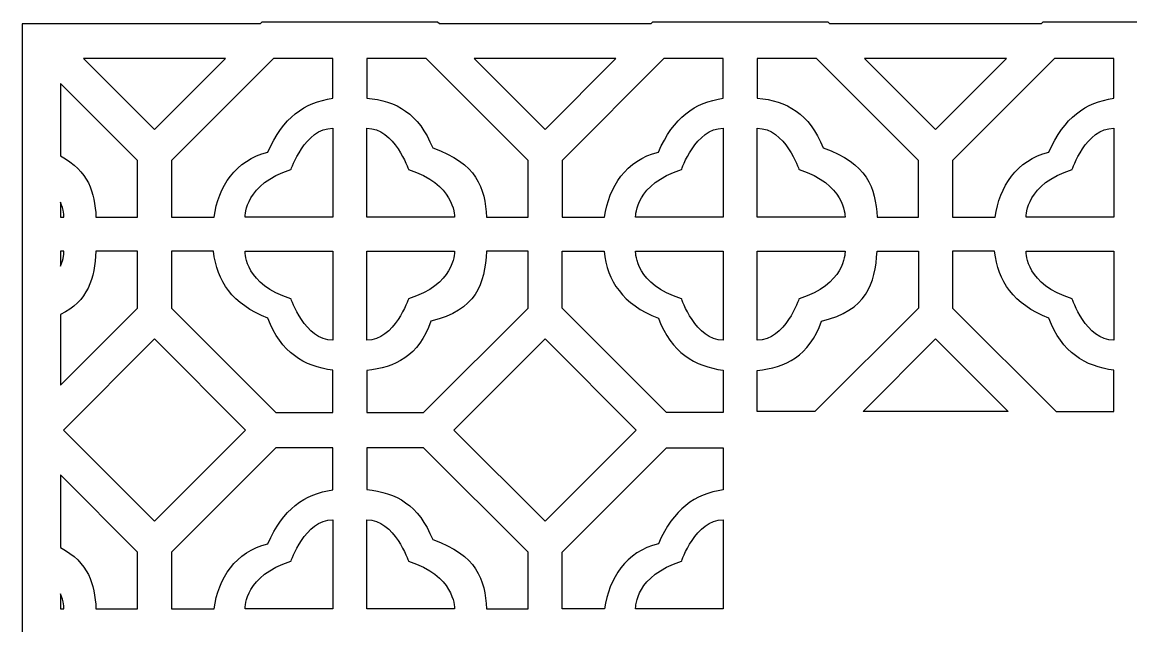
# Model space of a CAD drawing. Header units: centimetres. Extents: x 3.7 to 13.9, y -9 to -4.
# Drawn here: x 3.681 to 8.24, y -6.516 to -4.033 of the extents above; entities that cross this region are included whole.
import ezdxf

# ---------------------------------------------------------------- set-up
doc = ezdxf.new("R2010")
doc.units = ezdxf.units.CM
doc.header["$MEASUREMENT"] = 0
doc.layers.add('layer 1', color=7, linetype='Continuous')

msp = doc.modelspace()

# ---------------------------------------------------------------- linework, layer by layer
at = {"layer": 'layer 1', "color": 250}
for points, knots in [([(13.92943, -4.03974), (13.92943, -4.03974), (13.92943, -4.54384), (13.92943, -4.54384), (13.92943, -4.54384), (13.92943, -4.54384), (13.92943, -4.54384), (13.92943, -4.54384), (13.92943, -4.54384), (13.92943, -4.54384), (13.92943, -4.83543), (13.92943, -4.83543), (13.92943, -4.83543), (13.92943, -4.83543), (13.92943, -4.97502), (13.92943, -4.97502), (13.92943, -4.97502), (13.92943, -4.97502), (13.92943, -5.26662), (13.92943, -5.26662), (13.92943, -5.26662), (13.92943, -5.26662), (13.92943, -5.26662), (13.92943, -5.26662), (13.92943, -5.26662), (13.92943, -5.26662), (13.92943, -6.15508), (13.92943, -6.15508), (13.92943, -6.15508), (13.92943, -6.15508), (13.92943, -6.15508), (13.92943, -6.15508), (13.92943, -6.15508), (13.92943, -6.15508), (13.92943, -6.44668), (13.92943, -6.44668), (13.92943, -6.44668), (13.92943, -6.44668), (13.92943, -6.58627), (13.92943, -6.58627), (13.92943, -6.58627), (13.92943, -6.58627), (13.92943, -6.87786), (13.92943, -6.87786), (13.92943, -6.87786), (13.92943, -6.87786), (13.92943, -6.87786), (13.92943, -6.87786), (13.92943, -6.87786), (13.92943, -6.87786), (13.92943, -7.76633), (13.92943, -7.76633), (13.92943, -7.76633), (13.92943, -7.76633), (13.92943, -7.76633), (13.92943, -7.76633), (13.92943, -7.76633), (13.92943, -7.76633), (13.92943, -8.05792), (13.92943, -8.05792), (13.92943, -8.05792), (13.92943, -8.05792), (13.92943, -8.19751), (13.92943, -8.19751), (13.92943, -8.19751), (13.92943, -8.19751), (13.92943, -8.48911), (13.92943, -8.48911), (13.92943, -8.48911), (13.92943, -8.48911), (13.92943, -8.48911), (13.92943, -8.48911), (13.92943, -8.48911), (13.92943, -8.48911), (13.92943, -8.9932), (13.92943, -8.9932), (13.92943, -8.9932), (13.92943, -8.9932), (13.42533, -8.9932), (13.42533, -8.9932), (13.42533, -8.9932), (13.42533, -8.9932), (13.41835, -9.00019), (13.41835, -9.00019), (13.41835, -9.00019), (13.41835, -9.00019), (13.12675, -9.00019), (13.12675, -9.00019), (13.12675, -9.00019), (13.12675, -9.00019), (12.98716, -9.00019), (12.98716, -9.00019), (12.98716, -9.00019), (12.98716, -9.00019), (12.69557, -9.00019), (12.69557, -9.00019), (12.69557, -9.00019), (12.69557, -9.00019), (12.68858, -8.9932), (12.68858, -8.9932), (12.68858, -8.9932), (12.68858, -8.9932), (11.81952, -8.9932), (11.81952, -8.9932), (11.81952, -8.9932), (11.81952, -8.9932), (11.81254, -9.00019), (11.81254, -9.00019), (11.81254, -9.00019), (11.81254, -9.00019), (11.52094, -9.00019), (11.52094, -9.00019), (11.52094, -9.00019), (11.52094, -9.00019), (11.38135, -9.00019), (11.38135, -9.00019), (11.38135, -9.00019), (11.38135, -9.00019), (11.08976, -9.00019), (11.08976, -9.00019), (11.08976, -9.00019), (11.08976, -9.00019), (11.08277, -8.9932), (11.08277, -8.9932), (11.08277, -8.9932), (11.08277, -8.9932), (10.21372, -8.9932), (10.21372, -8.9932), (10.21372, -8.9932), (10.21372, -8.9932), (10.20673, -9.00019), (10.20673, -9.00019), (10.20673, -9.00019), (10.20673, -9.00019), (9.91513, -9.00019), (9.91513, -9.00019), (9.91513, -9.00019), (9.91513, -9.00019), (9.77554, -9.00019), (9.77554, -9.00019), (9.77554, -9.00019), (9.77554, -9.00019), (9.48395, -9.00019), (9.48395, -9.00019), (9.48395, -9.00019), (9.48395, -9.00019), (9.47696, -8.9932), (9.47696, -8.9932), (9.47696, -8.9932), (9.47696, -8.9932), (8.60791, -8.9932), (8.60791, -8.9932), (8.60791, -8.9932), (8.60791, -8.9932), (8.60092, -9.00019), (8.60092, -9.00019), (8.60092, -9.00019), (8.60092, -9.00019), (8.30933, -9.00019), (8.30933, -9.00019), (8.30933, -9.00019), (8.30933, -9.00019), (8.16973, -9.00019), (8.16973, -9.00019), (8.16973, -9.00019), (8.16973, -9.00019), (7.87814, -9.00019), (7.87814, -9.00019), (7.87814, -9.00019), (7.87814, -9.00019), (7.87115, -8.9932), (7.87115, -8.9932), (7.87115, -8.9932), (7.87115, -8.9932), (7.0021, -8.9932), (7.0021, -8.9932), (7.0021, -8.9932), (7.0021, -8.9932), (6.99511, -9.00019), (6.99511, -9.00019), (6.99511, -9.00019), (6.99511, -9.00019), (6.70352, -9.00019), (6.70352, -9.00019), (6.70352, -9.00019), (6.70352, -9.00019), (6.56392, -9.00019), (6.56392, -9.00019), (6.56392, -9.00019), (6.56392, -9.00019), (6.27233, -9.00019), (6.27233, -9.00019), (6.27233, -9.00019), (6.27233, -9.00019), (6.26534, -8.9932), (6.26534, -8.9932), (6.26534, -8.9932), (6.26534, -8.9932), (5.39629, -8.9932), (5.39629, -8.9932), (5.39629, -8.9932), (5.39629, -8.9932), (5.3893, -9.00019), (5.3893, -9.00019), (5.3893, -9.00019), (5.3893, -9.00019), (5.09771, -9.00019), (5.09771, -9.00019), (5.09771, -9.00019), (5.09771, -9.00019), (4.95812, -9.00019), (4.95812, -9.00019), (4.95812, -9.00019), (4.95812, -9.00019), (4.66652, -9.00019), (4.66652, -9.00019), (4.66652, -9.00019), (4.66652, -9.00019), (4.65953, -8.9932), (4.65953, -8.9932), (4.65953, -8.9932), (4.65953, -8.9932), (3.68089, -8.9932), (3.68089, -8.9932), (3.68089, -8.9932), (3.68089, -8.9932), (3.68089, -4.03974), (3.68089, -4.03974), (3.68089, -4.03974), (3.68089, -4.03974), (4.65953, -4.03974), (4.65953, -4.03974), (4.65953, -4.03974), (4.65953, -4.03974), (4.66652, -4.03276), (4.66652, -4.03276), (4.66652, -4.03276), (4.66652, -4.03276), (4.95812, -4.03276), (4.95812, -4.03276), (4.95812, -4.03276), (4.95812, -4.03276), (5.09771, -4.03276), (5.09771, -4.03276), (5.09771, -4.03276), (5.09771, -4.03276), (5.3893, -4.03276), (5.3893, -4.03276), (5.3893, -4.03276), (5.3893, -4.03276), (5.39629, -4.03974), (5.39629, -4.03974), (5.39629, -4.03974), (5.39629, -4.03974), (6.26534, -4.03974), (6.26534, -4.03974), (6.26534, -4.03974), (6.26534, -4.03974), (6.27233, -4.03276), (6.27233, -4.03276), (6.27233, -4.03276), (6.27233, -4.03276), (6.56392, -4.03276), (6.56392, -4.03276), (6.56392, -4.03276), (6.56392, -4.03276), (6.70352, -4.03276), (6.70352, -4.03276), (6.70352, -4.03276), (6.70352, -4.03276), (6.99511, -4.03276), (6.99511, -4.03276), (6.99511, -4.03276), (6.99511, -4.03276), (7.0021, -4.03974), (7.0021, -4.03974), (7.0021, -4.03974), (7.0021, -4.03974), (7.87115, -4.03974), (7.87115, -4.03974), (7.87115, -4.03974), (7.87115, -4.03974), (7.87814, -4.03276), (7.87814, -4.03276), (7.87814, -4.03276), (7.87814, -4.03276), (8.16973, -4.03276), (8.16973, -4.03276), (8.16973, -4.03276), (8.16973, -4.03276), (8.30933, -4.03276), (8.30933, -4.03276), (8.30933, -4.03276), (8.30933, -4.03276), (8.60092, -4.03276), (8.60092, -4.03276), (8.60092, -4.03276), (8.60092, -4.03276), (8.60791, -4.03974), (8.60791, -4.03974), (8.60791, -4.03974), (8.60791, -4.03974), (9.47696, -4.03974), (9.47696, -4.03974), (9.47696, -4.03974), (9.47696, -4.03974), (9.48395, -4.03276), (9.48395, -4.03276), (9.48395, -4.03276), (9.48395, -4.03276), (9.77554, -4.03276), (9.77554, -4.03276), (9.77554, -4.03276), (9.77554, -4.03276), (9.91513, -4.03276), (9.91513, -4.03276), (9.91513, -4.03276), (9.91513, -4.03276), (10.20673, -4.03276), (10.20673, -4.03276), (10.20673, -4.03276), (10.20673, -4.03276), (10.21372, -4.03974), (10.21372, -4.03974), (10.21372, -4.03974), (10.21372, -4.03974), (11.08277, -4.03974), (11.08277, -4.03974), (11.08277, -4.03974), (11.08277, -4.03974), (11.08976, -4.03276), (11.08976, -4.03276), (11.08976, -4.03276), (11.08976, -4.03276), (11.38135, -4.03276), (11.38135, -4.03276), (11.38135, -4.03276), (11.38135, -4.03276), (11.52094, -4.03276), (11.52094, -4.03276), (11.52094, -4.03276), (11.52094, -4.03276), (11.81254, -4.03276), (11.81254, -4.03276), (11.81254, -4.03276), (11.81254, -4.03276), (11.81952, -4.03974), (11.81952, -4.03974), (11.81952, -4.03974), (11.81952, -4.03974), (12.68858, -4.03974), (12.68858, -4.03974), (12.68858, -4.03974), (12.68858, -4.03974), (12.69557, -4.03276), (12.69557, -4.03276), (12.69557, -4.03276), (12.69557, -4.03276), (12.98716, -4.03276), (12.98716, -4.03276), (12.98716, -4.03276), (12.98716, -4.03276), (13.12675, -4.03276), (13.12675, -4.03276), (13.12675, -4.03276), (13.12675, -4.03276), (13.41835, -4.03276), (13.41835, -4.03276), (13.41835, -4.03276), (13.41835, -4.03276), (13.42533, -4.03974), (13.42533, -4.03974), (13.42533, -4.03974), (13.42533, -4.03974), (13.92943, -4.03974), (13.92943, -4.03974)], [0, 0, 0, 0, 0.0105263, 0.0105263, 0.0105263, 0.0105263, 0.0210526, 0.0210526, 0.0210526, 0.0210526, 0.0315789, 0.0315789, 0.0315789, 0.0315789, 0.0421053, 0.0421053, 0.0421053, 0.0421053, 0.0526316, 0.0526316, 0.0526316, 0.0526316, 0.0631579, 0.0631579, 0.0631579, 0.0631579, 0.0736842, 0.0736842, 0.0736842, 0.0736842, 0.0842105, 0.0842105, 0.0842105, 0.0842105, 0.0947368, 0.0947368, 0.0947368, 0.0947368, 0.1052632, 0.1052632, 0.1052632, 0.1052632, 0.1157895, 0.1157895, 0.1157895, 0.1157895, 0.1263158, 0.1263158, 0.1263158, 0.1263158, 0.1368421, 0.1368421, 0.1368421, 0.1368421, 0.1473684, 0.1473684, 0.1473684, 0.1473684, 0.1578947, 0.1578947, 0.1578947, 0.1578947, 0.1684211, 0.1684211, 0.1684211, 0.1684211, 0.1789474, 0.1789474, 0.1789474, 0.1789474, 0.1894737, 0.1894737, 0.1894737, 0.1894737, 0.2, 0.2, 0.2, 0.2, 0.2105263, 0.2105263, 0.2105263, 0.2105263, 0.2210526, 0.2210526, 0.2210526, 0.2210526, 0.2315789, 0.2315789, 0.2315789, 0.2315789, 0.2421053, 0.2421053, 0.2421053, 0.2421053, 0.2526316, 0.2526316, 0.2526316, 0.2526316, 0.2631579, 0.2631579, 0.2631579, 0.2631579, 0.2736842, 0.2736842, 0.2736842, 0.2736842, 0.2842105, 0.2842105, 0.2842105, 0.2842105, 0.2947368, 0.2947368, 0.2947368, 0.2947368, 0.3052632, 0.3052632, 0.3052632, 0.3052632, 0.3157895, 0.3157895, 0.3157895, 0.3157895, 0.3263158, 0.3263158, 0.3263158, 0.3263158, 0.3368421, 0.3368421, 0.3368421, 0.3368421, 0.3473684, 0.3473684, 0.3473684, 0.3473684, 0.3578947, 0.3578947, 0.3578947, 0.3578947, 0.3684211, 0.3684211, 0.3684211, 0.3684211, 0.3789474, 0.3789474, 0.3789474, 0.3789474, 0.3894737, 0.3894737, 0.3894737, 0.3894737, 0.4, 0.4, 0.4, 0.4, 0.4105263, 0.4105263, 0.4105263, 0.4105263, 0.4210526, 0.4210526, 0.4210526, 0.4210526, 0.4315789, 0.4315789, 0.4315789, 0.4315789, 0.4421053, 0.4421053, 0.4421053, 0.4421053, 0.4526316, 0.4526316, 0.4526316, 0.4526316, 0.4631579, 0.4631579, 0.4631579, 0.4631579, 0.4736842, 0.4736842, 0.4736842, 0.4736842, 0.4842105, 0.4842105, 0.4842105, 0.4842105, 0.4947368, 0.4947368, 0.4947368, 0.4947368, 0.5052632, 0.5052632, 0.5052632, 0.5052632, 0.5157895, 0.5157895, 0.5157895, 0.5157895, 0.5263158, 0.5263158, 0.5263158, 0.5263158, 0.5368421, 0.5368421, 0.5368421, 0.5368421, 0.5473684, 0.5473684, 0.5473684, 0.5473684, 0.5578947, 0.5578947, 0.5578947, 0.5578947, 0.5684211, 0.5684211, 0.5684211, 0.5684211, 0.5789474, 0.5789474, 0.5789474, 0.5789474, 0.5894737, 0.5894737, 0.5894737, 0.5894737, 0.6, 0.6, 0.6, 0.6, 0.6105263, 0.6105263, 0.6105263, 0.6105263, 0.6210526, 0.6210526, 0.6210526, 0.6210526, 0.6315789, 0.6315789, 0.6315789, 0.6315789, 0.6421053, 0.6421053, 0.6421053, 0.6421053, 0.6526316, 0.6526316, 0.6526316, 0.6526316, 0.6631579, 0.6631579, 0.6631579, 0.6631579, 0.6736842, 0.6736842, 0.6736842, 0.6736842, 0.6842105, 0.6842105, 0.6842105, 0.6842105, 0.6947368, 0.6947368, 0.6947368, 0.6947368, 0.7052632, 0.7052632, 0.7052632, 0.7052632, 0.7157895, 0.7157895, 0.7157895, 0.7157895, 0.7263158, 0.7263158, 0.7263158, 0.7263158, 0.7368421, 0.7368421, 0.7368421, 0.7368421, 0.7473684, 0.7473684, 0.7473684, 0.7473684, 0.7578947, 0.7578947, 0.7578947, 0.7578947, 0.7684211, 0.7684211, 0.7684211, 0.7684211, 0.7789474, 0.7789474, 0.7789474, 0.7789474, 0.7894737, 0.7894737, 0.7894737, 0.7894737, 0.8, 0.8, 0.8, 0.8, 0.8105263, 0.8105263, 0.8105263, 0.8105263, 0.8210526, 0.8210526, 0.8210526, 0.8210526, 0.8315789, 0.8315789, 0.8315789, 0.8315789, 0.8421053, 0.8421053, 0.8421053, 0.8421053, 0.8526316, 0.8526316, 0.8526316, 0.8526316, 0.8631579, 0.8631579, 0.8631579, 0.8631579, 0.8736842, 0.8736842, 0.8736842, 0.8736842, 0.8842105, 0.8842105, 0.8842105, 0.8842105, 0.8947368, 0.8947368, 0.8947368, 0.8947368, 0.9052632, 0.9052632, 0.9052632, 0.9052632, 0.9157895, 0.9157895, 0.9157895, 0.9157895, 0.9263158, 0.9263158, 0.9263158, 0.9263158, 0.9368421, 0.9368421, 0.9368421, 0.9368421, 0.9473684, 0.9473684, 0.9473684, 0.9473684, 0.9578947, 0.9578947, 0.9578947, 0.9578947, 0.9684211, 0.9684211, 0.9684211, 0.9684211, 0.9789474, 0.9789474, 0.9789474, 0.9789474, 1, 1, 1, 1]), ([(4.51658, -4.1827), (4.51658, -4.1827), (4.22501, -4.47427), (4.22501, -4.47427), (4.22501, -4.47427), (4.22501, -4.47427), (3.93344, -4.1827), (3.93344, -4.1827), (3.93344, -4.1827), (3.93344, -4.1827), (4.51658, -4.1827), (4.51658, -4.1827)], [0, 0, 0, 0, 0.25, 0.25, 0.25, 0.25, 0.5, 0.5, 0.5, 0.5, 1, 1, 1, 1]), ([(4.29503, -4.83543), (4.29503, -4.83543), (4.29503, -4.60166), (4.29503, -4.60166), (4.29503, -4.60166), (4.29503, -4.60166), (4.714, -4.1827), (4.714, -4.1827), (4.714, -4.1827), (4.714, -4.1827), (4.95812, -4.1827), (4.95812, -4.1827), (4.95812, -4.1827), (4.95812, -4.1827), (4.95812, -4.34613), (4.95812, -4.34613), (4.95812, -4.34613), (4.83995, -4.36241), (4.75443, -4.42527), (4.69101, -4.5672), (4.69101, -4.5672), (4.55746, -4.60092), (4.48856, -4.70883), (4.46974, -4.83543), (4.46974, -4.83543), (4.46974, -4.83543), (4.29503, -4.83543), (4.29503, -4.83543)], [0, 0, 0, 0, 0.125, 0.125, 0.125, 0.125, 0.25, 0.25, 0.25, 0.25, 0.375, 0.375, 0.375, 0.375, 0.5, 0.5, 0.5, 0.5, 0.625, 0.625, 0.625, 0.625, 0.75, 0.75, 0.75, 0.75, 1, 1, 1, 1]), ([(5.34183, -4.1827), (5.34183, -4.1827), (5.76079, -4.60166), (5.76079, -4.60166), (5.76079, -4.60166), (5.76079, -4.60166), (5.76079, -4.83543), (5.76079, -4.83543), (5.76079, -4.83543), (5.76079, -4.83543), (5.59018, -4.83543), (5.59018, -4.83543), (5.59018, -4.83543), (5.58413, -4.71387), (5.55057, -4.61345), (5.3688, -4.55038), (5.3688, -4.55038), (5.31172, -4.40755), (5.22004, -4.35701), (5.09771, -4.34483), (5.09771, -4.34483), (5.09771, -4.34483), (5.09771, -4.1827), (5.09771, -4.1827), (5.09771, -4.1827), (5.09771, -4.1827), (5.34183, -4.1827), (5.34183, -4.1827)], [0, 0, 0, 0, 0.125, 0.125, 0.125, 0.125, 0.25, 0.25, 0.25, 0.25, 0.375, 0.375, 0.375, 0.375, 0.5, 0.5, 0.5, 0.5, 0.625, 0.625, 0.625, 0.625, 0.75, 0.75, 0.75, 0.75, 1, 1, 1, 1]), ([(6.12239, -4.1827), (6.12239, -4.1827), (5.83082, -4.47427), (5.83082, -4.47427), (5.83082, -4.47427), (5.83082, -4.47427), (5.53924, -4.1827), (5.53924, -4.1827), (5.53924, -4.1827), (5.53924, -4.1827), (6.12239, -4.1827), (6.12239, -4.1827)], [0, 0, 0, 0, 0.25, 0.25, 0.25, 0.25, 0.5, 0.5, 0.5, 0.5, 1, 1, 1, 1]), ([(5.90084, -4.83543), (5.90084, -4.83543), (5.90084, -4.60166), (5.90084, -4.60166), (5.90084, -4.60166), (5.90084, -4.60166), (6.3198, -4.1827), (6.3198, -4.1827), (6.3198, -4.1827), (6.3198, -4.1827), (6.56392, -4.1827), (6.56392, -4.1827), (6.56392, -4.1827), (6.56392, -4.1827), (6.56392, -4.34613), (6.56392, -4.34613), (6.56392, -4.34613), (6.44576, -4.36241), (6.36024, -4.42527), (6.29682, -4.5672), (6.29682, -4.5672), (6.16327, -4.60092), (6.09437, -4.70883), (6.07554, -4.83543), (6.07554, -4.83543), (6.07554, -4.83543), (5.90084, -4.83543), (5.90084, -4.83543)], [0, 0, 0, 0, 0.125, 0.125, 0.125, 0.125, 0.25, 0.25, 0.25, 0.25, 0.375, 0.375, 0.375, 0.375, 0.5, 0.5, 0.5, 0.5, 0.625, 0.625, 0.625, 0.625, 0.75, 0.75, 0.75, 0.75, 1, 1, 1, 1]), ([(6.94764, -4.1827), (6.94764, -4.1827), (7.3666, -4.60166), (7.3666, -4.60166), (7.3666, -4.60166), (7.3666, -4.60166), (7.3666, -4.83543), (7.3666, -4.83543), (7.3666, -4.83543), (7.3666, -4.83543), (7.19599, -4.83543), (7.19599, -4.83543), (7.19599, -4.83543), (7.18994, -4.71387), (7.15637, -4.61345), (6.9746, -4.55038), (6.9746, -4.55038), (6.91753, -4.40755), (6.82585, -4.35701), (6.70352, -4.34483), (6.70352, -4.34483), (6.70352, -4.34483), (6.70352, -4.1827), (6.70352, -4.1827), (6.70352, -4.1827), (6.70352, -4.1827), (6.94764, -4.1827), (6.94764, -4.1827)], [0, 0, 0, 0, 0.125, 0.125, 0.125, 0.125, 0.25, 0.25, 0.25, 0.25, 0.375, 0.375, 0.375, 0.375, 0.5, 0.5, 0.5, 0.5, 0.625, 0.625, 0.625, 0.625, 0.75, 0.75, 0.75, 0.75, 1, 1, 1, 1]), ([(7.7282, -4.1827), (7.7282, -4.1827), (7.43662, -4.47427), (7.43662, -4.47427), (7.43662, -4.47427), (7.43662, -4.47427), (7.14505, -4.1827), (7.14505, -4.1827), (7.14505, -4.1827), (7.14505, -4.1827), (7.7282, -4.1827), (7.7282, -4.1827)], [0, 0, 0, 0, 0.25, 0.25, 0.25, 0.25, 0.5, 0.5, 0.5, 0.5, 1, 1, 1, 1]), ([(7.50665, -4.83543), (7.50665, -4.83543), (7.50665, -4.60166), (7.50665, -4.60166), (7.50665, -4.60166), (7.50665, -4.60166), (7.92561, -4.1827), (7.92561, -4.1827), (7.92561, -4.1827), (7.92561, -4.1827), (8.16973, -4.1827), (8.16973, -4.1827), (8.16973, -4.1827), (8.16973, -4.1827), (8.16973, -4.34613), (8.16973, -4.34613), (8.16973, -4.34613), (8.05157, -4.36241), (7.96605, -4.42527), (7.90263, -4.5672), (7.90263, -4.5672), (7.76908, -4.60092), (7.70018, -4.70883), (7.68135, -4.83543), (7.68135, -4.83543), (7.68135, -4.83543), (7.50665, -4.83543), (7.50665, -4.83543)], [0, 0, 0, 0, 0.125, 0.125, 0.125, 0.125, 0.25, 0.25, 0.25, 0.25, 0.375, 0.375, 0.375, 0.375, 0.5, 0.5, 0.5, 0.5, 0.625, 0.625, 0.625, 0.625, 0.75, 0.75, 0.75, 0.75, 1, 1, 1, 1]), ([(3.83789, -4.28458), (3.83789, -4.28458), (4.15498, -4.60166), (4.15498, -4.60166), (4.15498, -4.60166), (4.15498, -4.60166), (4.15498, -4.83543), (4.15498, -4.83543), (4.15498, -4.83543), (4.15498, -4.83543), (3.98437, -4.83543), (3.98437, -4.83543), (3.98437, -4.83543), (3.97926, -4.7329), (3.95457, -4.64541), (3.83789, -4.58269), (3.83789, -4.58269), (3.83789, -4.58269), (3.83789, -4.28458), (3.83789, -4.28458)], [0, 0, 0, 0, 0.1666667, 0.1666667, 0.1666667, 0.1666667, 0.3333333, 0.3333333, 0.3333333, 0.3333333, 0.5, 0.5, 0.5, 0.5, 0.6666667, 0.6666667, 0.6666667, 0.6666667, 1, 1, 1, 1]), ([(4.95812, -4.83543), (4.95812, -4.83543), (4.95812, -4.46948), (4.95812, -4.46948), (4.95812, -4.46948), (4.84405, -4.46745), (4.78621, -4.63958), (4.78621, -4.63958), (4.78621, -4.63958), (4.59903, -4.69747), (4.59714, -4.82483), (4.59731, -4.83543), (4.59731, -4.83543), (4.59731, -4.83543), (4.95812, -4.83543), (4.95812, -4.83543)], [0, 0, 0, 0, 0.2, 0.2, 0.2, 0.2, 0.4, 0.4, 0.4, 0.4, 0.6, 0.6, 0.6, 0.6, 1, 1, 1, 1]), ([(5.09771, -4.46948), (5.09771, -4.46948), (5.09771, -4.83543), (5.09771, -4.83543), (5.09771, -4.83543), (5.09771, -4.83543), (5.45852, -4.83543), (5.45852, -4.83543), (5.45852, -4.83543), (5.45869, -4.82483), (5.45679, -4.69747), (5.26961, -4.63958), (5.26961, -4.63958), (5.26961, -4.63958), (5.21177, -4.46745), (5.09771, -4.46948)], [0, 0, 0, 0, 0.2, 0.2, 0.2, 0.2, 0.4, 0.4, 0.4, 0.4, 0.6, 0.6, 0.6, 0.6, 1, 1, 1, 1]), ([(6.56392, -4.83543), (6.56392, -4.83543), (6.56392, -4.46948), (6.56392, -4.46948), (6.56392, -4.46948), (6.44986, -4.46745), (6.39202, -4.63958), (6.39202, -4.63958), (6.39202, -4.63958), (6.20484, -4.69747), (6.20295, -4.82483), (6.20312, -4.83543), (6.20312, -4.83543), (6.20312, -4.83543), (6.56392, -4.83543), (6.56392, -4.83543)], [0, 0, 0, 0, 0.2, 0.2, 0.2, 0.2, 0.4, 0.4, 0.4, 0.4, 0.6, 0.6, 0.6, 0.6, 1, 1, 1, 1]), ([(6.70352, -4.46948), (6.70352, -4.46948), (6.70352, -4.83543), (6.70352, -4.83543), (6.70352, -4.83543), (6.70352, -4.83543), (7.06432, -4.83543), (7.06432, -4.83543), (7.06432, -4.83543), (7.0645, -4.82483), (7.0626, -4.69747), (6.87542, -4.63958), (6.87542, -4.63958), (6.87542, -4.63958), (6.81758, -4.46745), (6.70352, -4.46948)], [0, 0, 0, 0, 0.2, 0.2, 0.2, 0.2, 0.4, 0.4, 0.4, 0.4, 0.6, 0.6, 0.6, 0.6, 1, 1, 1, 1]), ([(8.16973, -4.83543), (8.16973, -4.83543), (8.16973, -4.46948), (8.16973, -4.46948), (8.16973, -4.46948), (8.05567, -4.46745), (7.99783, -4.63958), (7.99783, -4.63958), (7.99783, -4.63958), (7.81065, -4.69747), (7.80876, -4.82483), (7.80893, -4.83543), (7.80893, -4.83543), (7.80893, -4.83543), (8.16973, -4.83543), (8.16973, -4.83543)], [0, 0, 0, 0, 0.2, 0.2, 0.2, 0.2, 0.4, 0.4, 0.4, 0.4, 0.6, 0.6, 0.6, 0.6, 1, 1, 1, 1]), ([(3.83789, -4.77332), (3.85247, -4.80553), (3.85278, -4.83095), (3.85271, -4.83543), (3.85271, -4.83543), (3.85271, -4.83543), (3.83789, -4.83543), (3.83789, -4.83543), (3.83789, -4.83543), (3.83789, -4.83543), (3.83789, -4.77332), (3.83789, -4.77332)], [0, 0, 0, 0, 0.25, 0.25, 0.25, 0.25, 0.5, 0.5, 0.5, 0.5, 1, 1, 1, 1]), ([(3.83789, -4.97502), (3.83789, -4.97502), (3.85271, -4.97502), (3.85271, -4.97502), (3.85271, -4.97502), (3.85278, -4.97955), (3.85245, -5.00495), (3.83789, -5.03712), (3.83789, -5.03712), (3.83789, -5.03712), (3.83789, -4.97502), (3.83789, -4.97502)], [0, 0, 0, 0, 0.25, 0.25, 0.25, 0.25, 0.5, 0.5, 0.5, 0.5, 1, 1, 1, 1]), ([(3.83789, -5.23496), (3.95269, -5.18131), (3.97875, -5.08648), (3.98427, -4.97502), (3.98427, -4.97502), (3.98427, -4.97502), (4.15498, -4.97502), (4.15498, -4.97502), (4.15498, -4.97502), (4.15498, -4.97502), (4.15498, -5.2088), (4.15498, -5.2088), (4.15498, -5.2088), (4.15498, -5.2088), (3.83789, -5.52588), (3.83789, -5.52588), (3.83789, -5.52588), (3.83789, -5.52588), (3.83789, -5.23496), (3.83789, -5.23496)], [0, 0, 0, 0, 0.1666667, 0.1666667, 0.1666667, 0.1666667, 0.3333333, 0.3333333, 0.3333333, 0.3333333, 0.5, 0.5, 0.5, 0.5, 0.6666667, 0.6666667, 0.6666667, 0.6666667, 1, 1, 1, 1]), ([(4.72434, -5.63811), (4.72434, -5.63811), (4.29503, -5.2088), (4.29503, -5.2088), (4.29503, -5.2088), (4.29503, -5.2088), (4.29503, -4.97502), (4.29503, -4.97502), (4.29503, -4.97502), (4.29503, -4.97502), (4.4677, -4.97502), (4.4677, -4.97502), (4.4677, -4.97502), (4.48192, -5.09962), (4.54325, -5.19153), (4.6912, -5.2513), (4.6912, -5.2513), (4.7447, -5.39118), (4.83932, -5.44961), (4.95812, -5.46465), (4.95812, -5.46465), (4.95812, -5.46465), (4.95812, -5.63811), (4.95812, -5.63811), (4.95812, -5.63811), (4.95812, -5.63811), (4.72434, -5.63811), (4.72434, -5.63811)], [0, 0, 0, 0, 0.125, 0.125, 0.125, 0.125, 0.25, 0.25, 0.25, 0.25, 0.375, 0.375, 0.375, 0.375, 0.5, 0.5, 0.5, 0.5, 0.625, 0.625, 0.625, 0.625, 0.75, 0.75, 0.75, 0.75, 1, 1, 1, 1]), ([(4.95812, -5.34096), (4.95812, -5.34096), (4.95812, -4.97502), (4.95812, -4.97502), (4.95812, -4.97502), (4.95812, -4.97502), (4.59731, -4.97502), (4.59731, -4.97502), (4.59731, -4.97502), (4.59714, -4.98573), (4.59912, -5.113), (4.78621, -5.17086), (4.78621, -5.17086), (4.78621, -5.17086), (4.84405, -5.343), (4.95812, -5.34096)], [0, 0, 0, 0, 0.2, 0.2, 0.2, 0.2, 0.4, 0.4, 0.4, 0.4, 0.6, 0.6, 0.6, 0.6, 1, 1, 1, 1]), ([(5.76079, -4.97502), (5.76079, -4.97502), (5.76079, -5.2088), (5.76079, -5.2088), (5.76079, -5.2088), (5.76079, -5.2088), (5.33148, -5.63811), (5.33148, -5.63811), (5.33148, -5.63811), (5.33148, -5.63811), (5.09771, -5.63811), (5.09771, -5.63811), (5.09771, -5.63811), (5.09771, -5.63811), (5.09771, -5.46569), (5.09771, -5.46569), (5.09771, -5.46569), (5.21426, -5.45425), (5.31124, -5.4073), (5.36189, -5.26243), (5.36189, -5.26243), (5.54705, -5.21928), (5.58343, -5.1092), (5.59008, -4.97502), (5.59008, -4.97502), (5.59008, -4.97502), (5.76079, -4.97502), (5.76079, -4.97502)], [0, 0, 0, 0, 0.125, 0.125, 0.125, 0.125, 0.25, 0.25, 0.25, 0.25, 0.375, 0.375, 0.375, 0.375, 0.5, 0.5, 0.5, 0.5, 0.625, 0.625, 0.625, 0.625, 0.75, 0.75, 0.75, 0.75, 1, 1, 1, 1]), ([(5.09771, -4.97502), (5.09771, -4.97502), (5.09771, -5.34096), (5.09771, -5.34096), (5.09771, -5.34096), (5.21177, -5.34299), (5.26961, -5.17086), (5.26961, -5.17086), (5.26961, -5.17086), (5.45671, -5.113), (5.45868, -4.98573), (5.45852, -4.97502), (5.45852, -4.97502), (5.45852, -4.97502), (5.09771, -4.97502), (5.09771, -4.97502)], [0, 0, 0, 0, 0.2, 0.2, 0.2, 0.2, 0.4, 0.4, 0.4, 0.4, 0.6, 0.6, 0.6, 0.6, 1, 1, 1, 1]), ([(6.56392, -5.63811), (6.56392, -5.63811), (6.56392, -5.63453), (6.56392, -5.63453), (6.56392, -5.63453), (6.56392, -5.63453), (6.56392, -5.63453), (6.56392, -5.63453), (6.56392, -5.63453), (6.56392, -5.63453), (6.56392, -5.46465), (6.56392, -5.46465), (6.56392, -5.46465), (6.44513, -5.44961), (6.35051, -5.39118), (6.29701, -5.2513), (6.29701, -5.2513), (6.14905, -5.19153), (6.08773, -5.09962), (6.0735, -4.97502), (6.0735, -4.97502), (6.0735, -4.97502), (5.90084, -4.97502), (5.90084, -4.97502), (5.90084, -4.97502), (5.90084, -4.97502), (5.90084, -5.2088), (5.90084, -5.2088), (5.90084, -5.2088), (5.90084, -5.2088), (6.33015, -5.63811), (6.33015, -5.63811), (6.33015, -5.63811), (6.33015, -5.63811), (6.56392, -5.63811), (6.56392, -5.63811)], [0, 0, 0, 0, 0.1, 0.1, 0.1, 0.1, 0.2, 0.2, 0.2, 0.2, 0.3, 0.3, 0.3, 0.3, 0.4, 0.4, 0.4, 0.4, 0.5, 0.5, 0.5, 0.5, 0.6, 0.6, 0.6, 0.6, 0.7, 0.7, 0.7, 0.7, 0.8, 0.8, 0.8, 0.8, 1, 1, 1, 1]), ([(6.56392, -5.34096), (6.56392, -5.34096), (6.56392, -4.97502), (6.56392, -4.97502), (6.56392, -4.97502), (6.56392, -4.97502), (6.20312, -4.97502), (6.20312, -4.97502), (6.20312, -4.97502), (6.20295, -4.98573), (6.20492, -5.113), (6.39202, -5.17086), (6.39202, -5.17086), (6.39202, -5.17086), (6.44986, -5.343), (6.56392, -5.34096)], [0, 0, 0, 0, 0.2, 0.2, 0.2, 0.2, 0.4, 0.4, 0.4, 0.4, 0.6, 0.6, 0.6, 0.6, 1, 1, 1, 1]), ([(6.70352, -5.63453), (6.70352, -5.63453), (6.94087, -5.63453), (6.94087, -5.63453), (6.94087, -5.63453), (6.94087, -5.63453), (7.3666, -5.2088), (7.3666, -5.2088), (7.3666, -5.2088), (7.3666, -5.2088), (7.3666, -4.97502), (7.3666, -4.97502), (7.3666, -4.97502), (7.3666, -4.97502), (7.19589, -4.97502), (7.19589, -4.97502), (7.19589, -4.97502), (7.18924, -5.1092), (7.15286, -5.21928), (6.9677, -5.26243), (6.9677, -5.26243), (6.91705, -5.4073), (6.82007, -5.45425), (6.70352, -5.46569), (6.70352, -5.46569), (6.70352, -5.46569), (6.70352, -5.63453), (6.70352, -5.63453)], [0, 0, 0, 0, 0.125, 0.125, 0.125, 0.125, 0.25, 0.25, 0.25, 0.25, 0.375, 0.375, 0.375, 0.375, 0.5, 0.5, 0.5, 0.5, 0.625, 0.625, 0.625, 0.625, 0.75, 0.75, 0.75, 0.75, 1, 1, 1, 1]), ([(6.70352, -4.97502), (6.70352, -4.97502), (6.70352, -5.34096), (6.70352, -5.34096), (6.70352, -5.34096), (6.81758, -5.34299), (6.87542, -5.17086), (6.87542, -5.17086), (6.87542, -5.17086), (7.06252, -5.113), (7.06449, -4.98573), (7.06432, -4.97502), (7.06432, -4.97502), (7.06432, -4.97502), (6.70352, -4.97502), (6.70352, -4.97502)], [0, 0, 0, 0, 0.2, 0.2, 0.2, 0.2, 0.4, 0.4, 0.4, 0.4, 0.6, 0.6, 0.6, 0.6, 1, 1, 1, 1]), ([(7.93238, -5.63453), (7.93238, -5.63453), (7.50665, -5.2088), (7.50665, -5.2088), (7.50665, -5.2088), (7.50665, -5.2088), (7.50665, -4.97502), (7.50665, -4.97502), (7.50665, -4.97502), (7.50665, -4.97502), (7.67931, -4.97502), (7.67931, -4.97502), (7.67931, -4.97502), (7.69354, -5.09962), (7.75486, -5.19153), (7.90282, -5.2513), (7.90282, -5.2513), (7.95632, -5.39118), (8.05094, -5.44961), (8.16973, -5.46465), (8.16973, -5.46465), (8.16973, -5.46465), (8.16973, -5.63453), (8.16973, -5.63453), (8.16973, -5.63453), (8.16973, -5.63453), (7.93238, -5.63453), (7.93238, -5.63453)], [0, 0, 0, 0, 0.125, 0.125, 0.125, 0.125, 0.25, 0.25, 0.25, 0.25, 0.375, 0.375, 0.375, 0.375, 0.5, 0.5, 0.5, 0.5, 0.625, 0.625, 0.625, 0.625, 0.75, 0.75, 0.75, 0.75, 1, 1, 1, 1]), ([(8.16973, -5.34096), (8.16973, -5.34096), (8.16973, -4.97502), (8.16973, -4.97502), (8.16973, -4.97502), (8.16973, -4.97502), (7.80893, -4.97502), (7.80893, -4.97502), (7.80893, -4.97502), (7.80876, -4.98573), (7.81073, -5.113), (7.99783, -5.17086), (7.99783, -5.17086), (7.99783, -5.17086), (8.05567, -5.343), (8.16973, -5.34096)], [0, 0, 0, 0, 0.2, 0.2, 0.2, 0.2, 0.4, 0.4, 0.4, 0.4, 0.6, 0.6, 0.6, 0.6, 1, 1, 1, 1]), ([(4.22501, -6.08551), (4.22501, -6.08551), (3.85034, -5.71085), (3.85034, -5.71085), (3.85034, -5.71085), (3.85034, -5.71085), (4.22501, -5.33619), (4.22501, -5.33619), (4.22501, -5.33619), (4.22501, -5.33619), (4.59967, -5.71085), (4.59967, -5.71085), (4.59967, -5.71085), (4.59967, -5.71085), (4.22501, -6.08551), (4.22501, -6.08551)], [0, 0, 0, 0, 0.2, 0.2, 0.2, 0.2, 0.4, 0.4, 0.4, 0.4, 0.6, 0.6, 0.6, 0.6, 1, 1, 1, 1]), ([(6.20548, -5.71085), (6.20548, -5.71085), (5.83082, -5.33619), (5.83082, -5.33619), (5.83082, -5.33619), (5.83082, -5.33619), (5.45615, -5.71085), (5.45615, -5.71085), (5.45615, -5.71085), (5.45615, -5.71085), (5.83082, -6.08551), (5.83082, -6.08551), (5.83082, -6.08551), (5.83082, -6.08551), (6.20548, -5.71085), (6.20548, -5.71085)], [0, 0, 0, 0, 0.2, 0.2, 0.2, 0.2, 0.4, 0.4, 0.4, 0.4, 0.6, 0.6, 0.6, 0.6, 1, 1, 1, 1]), ([(7.13829, -5.63453), (7.13829, -5.63453), (7.73496, -5.63453), (7.73496, -5.63453), (7.73496, -5.63453), (7.73496, -5.63453), (7.43662, -5.33619), (7.43662, -5.33619), (7.43662, -5.33619), (7.43662, -5.33619), (7.13829, -5.63453), (7.13829, -5.63453)], [0, 0, 0, 0, 0.25, 0.25, 0.25, 0.25, 0.5, 0.5, 0.5, 0.5, 1, 1, 1, 1]), ([(4.29503, -6.44668), (4.29503, -6.44668), (4.29503, -6.2129), (4.29503, -6.2129), (4.29503, -6.2129), (4.29503, -6.2129), (4.72434, -5.7836), (4.72434, -5.7836), (4.72434, -5.7836), (4.72434, -5.7836), (4.95812, -5.7836), (4.95812, -5.7836), (4.95812, -5.7836), (4.95812, -5.7836), (4.95812, -5.95737), (4.95812, -5.95737), (4.95812, -5.95737), (4.83995, -5.97366), (4.75443, -6.03651), (4.69101, -6.17845), (4.69101, -6.17845), (4.55746, -6.21217), (4.48856, -6.32007), (4.46974, -6.44668), (4.46974, -6.44668), (4.46974, -6.44668), (4.29503, -6.44668), (4.29503, -6.44668)], [0, 0, 0, 0, 0.125, 0.125, 0.125, 0.125, 0.25, 0.25, 0.25, 0.25, 0.375, 0.375, 0.375, 0.375, 0.5, 0.5, 0.5, 0.5, 0.625, 0.625, 0.625, 0.625, 0.75, 0.75, 0.75, 0.75, 1, 1, 1, 1]), ([(5.09771, -5.7836), (5.09771, -5.7836), (5.33148, -5.7836), (5.33148, -5.7836), (5.33148, -5.7836), (5.33148, -5.7836), (5.76079, -6.2129), (5.76079, -6.2129), (5.76079, -6.2129), (5.76079, -6.2129), (5.76079, -6.44668), (5.76079, -6.44668), (5.76079, -6.44668), (5.76079, -6.44668), (5.59018, -6.44668), (5.59018, -6.44668), (5.59018, -6.44668), (5.58413, -6.32512), (5.55057, -6.22469), (5.3688, -6.16162), (5.3688, -6.16162), (5.31172, -6.0188), (5.22004, -5.96825), (5.09771, -5.95607), (5.09771, -5.95607), (5.09771, -5.95607), (5.09771, -5.7836), (5.09771, -5.7836)], [0, 0, 0, 0, 0.125, 0.125, 0.125, 0.125, 0.25, 0.25, 0.25, 0.25, 0.375, 0.375, 0.375, 0.375, 0.5, 0.5, 0.5, 0.5, 0.625, 0.625, 0.625, 0.625, 0.75, 0.75, 0.75, 0.75, 1, 1, 1, 1]), ([(6.56392, -5.95737), (6.56392, -5.95737), (6.56392, -5.7836), (6.56392, -5.7836), (6.56392, -5.7836), (6.56392, -5.7836), (6.33015, -5.7836), (6.33015, -5.7836), (6.33015, -5.7836), (6.33015, -5.7836), (5.90084, -6.2129), (5.90084, -6.2129), (5.90084, -6.2129), (5.90084, -6.2129), (5.90084, -6.44668), (5.90084, -6.44668), (5.90084, -6.44668), (5.90084, -6.44668), (6.07554, -6.44668), (6.07554, -6.44668), (6.07554, -6.44668), (6.09437, -6.32007), (6.16327, -6.21217), (6.29682, -6.17845), (6.29682, -6.17845), (6.36024, -6.03651), (6.44576, -5.97366), (6.56392, -5.95737)], [0, 0, 0, 0, 0.125, 0.125, 0.125, 0.125, 0.25, 0.25, 0.25, 0.25, 0.375, 0.375, 0.375, 0.375, 0.5, 0.5, 0.5, 0.5, 0.625, 0.625, 0.625, 0.625, 0.75, 0.75, 0.75, 0.75, 1, 1, 1, 1]), ([(3.83789, -5.89582), (3.83789, -5.89582), (4.15498, -6.2129), (4.15498, -6.2129), (4.15498, -6.2129), (4.15498, -6.2129), (4.15498, -6.44668), (4.15498, -6.44668), (4.15498, -6.44668), (4.15498, -6.44668), (3.98437, -6.44668), (3.98437, -6.44668), (3.98437, -6.44668), (3.97926, -6.34415), (3.95457, -6.25666), (3.83789, -6.19393), (3.83789, -6.19393), (3.83789, -6.19393), (3.83789, -5.89582), (3.83789, -5.89582)], [0, 0, 0, 0, 0.1666667, 0.1666667, 0.1666667, 0.1666667, 0.3333333, 0.3333333, 0.3333333, 0.3333333, 0.5, 0.5, 0.5, 0.5, 0.6666667, 0.6666667, 0.6666667, 0.6666667, 1, 1, 1, 1]), ([(4.95812, -6.44668), (4.95812, -6.44668), (4.95812, -6.08072), (4.95812, -6.08072), (4.95812, -6.08072), (4.84405, -6.07869), (4.78621, -6.25083), (4.78621, -6.25083), (4.78621, -6.25083), (4.59903, -6.30872), (4.59714, -6.43607), (4.59731, -6.44668), (4.59731, -6.44668), (4.59731, -6.44668), (4.95812, -6.44668), (4.95812, -6.44668)], [0, 0, 0, 0, 0.2, 0.2, 0.2, 0.2, 0.4, 0.4, 0.4, 0.4, 0.6, 0.6, 0.6, 0.6, 1, 1, 1, 1]), ([(5.09771, -6.08072), (5.09771, -6.08072), (5.09771, -6.44668), (5.09771, -6.44668), (5.09771, -6.44668), (5.09771, -6.44668), (5.45852, -6.44668), (5.45852, -6.44668), (5.45852, -6.44668), (5.45869, -6.43607), (5.45679, -6.30872), (5.26961, -6.25083), (5.26961, -6.25083), (5.26961, -6.25083), (5.21177, -6.07869), (5.09771, -6.08072)], [0, 0, 0, 0, 0.2, 0.2, 0.2, 0.2, 0.4, 0.4, 0.4, 0.4, 0.6, 0.6, 0.6, 0.6, 1, 1, 1, 1]), ([(6.56392, -6.44668), (6.56392, -6.44668), (6.56392, -6.08072), (6.56392, -6.08072), (6.56392, -6.08072), (6.44986, -6.07869), (6.39202, -6.25083), (6.39202, -6.25083), (6.39202, -6.25083), (6.20484, -6.30872), (6.20295, -6.43607), (6.20312, -6.44668), (6.20312, -6.44668), (6.20312, -6.44668), (6.56392, -6.44668), (6.56392, -6.44668)], [0, 0, 0, 0, 0.2, 0.2, 0.2, 0.2, 0.4, 0.4, 0.4, 0.4, 0.6, 0.6, 0.6, 0.6, 1, 1, 1, 1]), ([(3.83789, -6.38457), (3.85247, -6.41677), (3.85278, -6.44219), (3.85271, -6.44668), (3.85271, -6.44668), (3.85271, -6.44668), (3.83789, -6.44668), (3.83789, -6.44668), (3.83789, -6.44668), (3.83789, -6.44668), (3.83789, -6.38457), (3.83789, -6.38457)], [0, 0, 0, 0, 0.25, 0.25, 0.25, 0.25, 0.5, 0.5, 0.5, 0.5, 1, 1, 1, 1])]:
    msp.add_open_spline(points, degree=3, knots=knots, dxfattribs=at)

doc.saveas('drawing.dxf')
